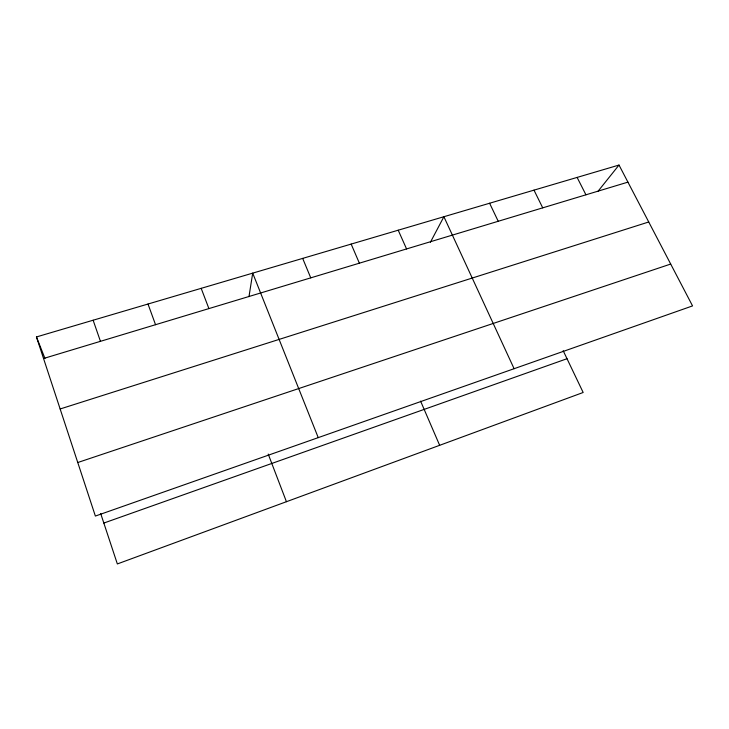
<?xml version="1.0" encoding="UTF-8"?>
<svg xmlns="http://www.w3.org/2000/svg" width="729" height="729" viewBox="0 0 729 729"><rect width="100%" height="100%" fill="white"/><g stroke="black" fill="none" stroke-linecap="round" stroke-linejoin="round"><path stroke-width="1.09" d="M248.981 296.639L252.708 273.138L318.236 437.628M430.383 242.283L443.897 216.723L514.1 368.701M598.163 191.098L619.012 165.055L692.55 305.907L95.371 516.059L36.45 336.944L619.012 165.055M103.828 523.058L567.016 358.714M77.757 462.523L670.698 264.053M60.142 408.978L648.737 221.981M43.54 358.504L627.933 182.132M577.113 177.411L585.943 194.807M533.992 190.141L542.722 207.847M563.171 350.685L583.164 392.484L117.351 563.945L100.684 513.544M489.606 203.236L498.226 221.279M398.207 230.2L406.572 248.944M420.587 401.114L439.651 445.31M351.159 244.087L359.379 263.187M302.672 258.394L310.754 277.858M36.45 336.944L44.961 358.422M268.208 454.076L286.433 501.707M201.177 288.338L208.904 308.595M148.005 304.029L155.541 324.706M93.13 320.222L100.447 341.327"/></g></svg>
